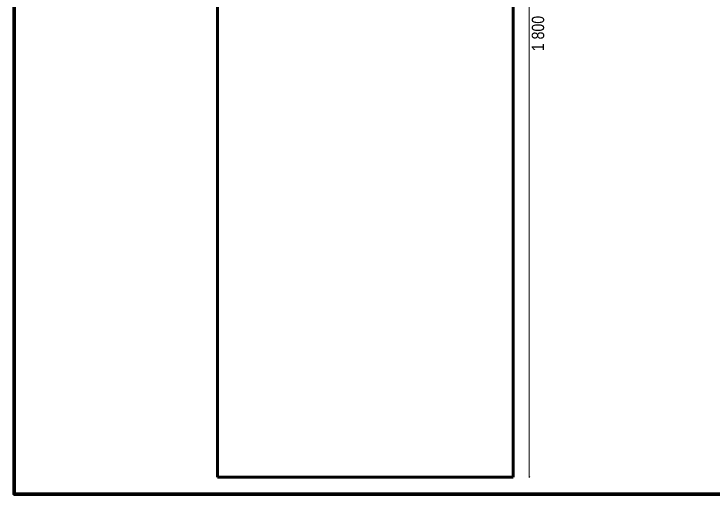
# Model space of a CAD drawing. Header units: millimetres. Extents: x -6000 to 26000, y -6000 to 26000.
# Drawn here: x 20 to 217.5, y -2514.5 to -2379.1 of the extents above; entities that cross this region are included whole.
import ezdxf

# ---------------------------------------------------------------- set-up
doc = ezdxf.new("R2010")
doc.units = ezdxf.units.MM
doc.header["$MEASUREMENT"] = 0
doc.layers.add('0_Ном._пера__246', color=7, linetype='Continuous', lineweight=100)
doc.layers.add('Чертеж и Рисунок_Ном._пера__41', color=7, linetype='Continuous', lineweight=60)
for name, color, linetype, lineweight, true_color in [('Чертеж и Рисунок_Ном._пера__25', 7, 'Continuous', 0, 0x5555ff), ('Чертеж и Рисунок_Ном._пера__65', 7, 'Continuous', 40, 0x83aefe), ('Чертеж и Рисунок_Ном._пера__85', 7, 'Continuous', 5, 0x66b7ff)]:
    doc.layers.add(name, color=color, linetype=linetype, lineweight=lineweight, true_color=true_color)
doc.styles.add('СГЕНЕРИР_СТИЛЬ_1', font='ARIALN.TTF')

msp = doc.modelspace()

# ---------------------------------------------------------------- linework, layer by layer
at = {"layer": '0_Ном._пера__246', "color": 7, "linetype": 'Continuous', "lineweight": 100, "flags": 128}
msp.add_lwpolyline([(415, -2514.52), (415, -2227.52), (20, -2227.52), (20, -2514.52)], close=True, dxfattribs=at)
at = {"layer": 'Чертеж и Рисунок_Ном._пера__41', "color": 7, "linetype": 'Continuous', "lineweight": 60}
for p, q in [((77.41, -2259.35), (77.37, -2509.76)), ((160.88, -2259.35), (160.84, -2509.76)), ((77.37, -2509.76), (160.84, -2509.76))]:
    msp.add_line(p, q, dxfattribs=at)
at = {"layer": 'Чертеж и Рисунок_Ном._пера__65', "color": 161, "linetype": 'Continuous', "lineweight": 40, "true_color": 0x83aefe}
msp.add_line((165.36, -2509.72), (165.43, -2509.79), dxfattribs=at)
at = {"layer": 'Чертеж и Рисунок_Ном._пера__85', "color": 151, "linetype": 'Continuous', "lineweight": 5, "true_color": 0x66b7ff}
for p, q in [((165.39, -2509.76), (165.39, -2259.35)), ((165.46, -2509.76), (165.33, -2509.76)), ((165.39, -2509.81), (165.39, -2509.76))]:
    msp.add_line(p, q, dxfattribs=at)

# ---------------------------------------------------------------- texts
at = {"layer": 'Чертеж и Рисунок_Ном._пера__25', "color": 173, "linetype": 'Continuous', "lineweight": 0, "true_color": 0x5555ff, "insert": (169.62, -2389.56), "char_height": 3.4779, "attachment_point": 7, "rotation": 90, "style": 'СГЕНЕРИР_СТИЛЬ_1'}
msp.add_mtext('\\A1;{\\pql;\\fArial Narrow|b0|i0|c204|p34;1\xa0800}', dxfattribs=at)

doc.saveas('drawing.dxf')
